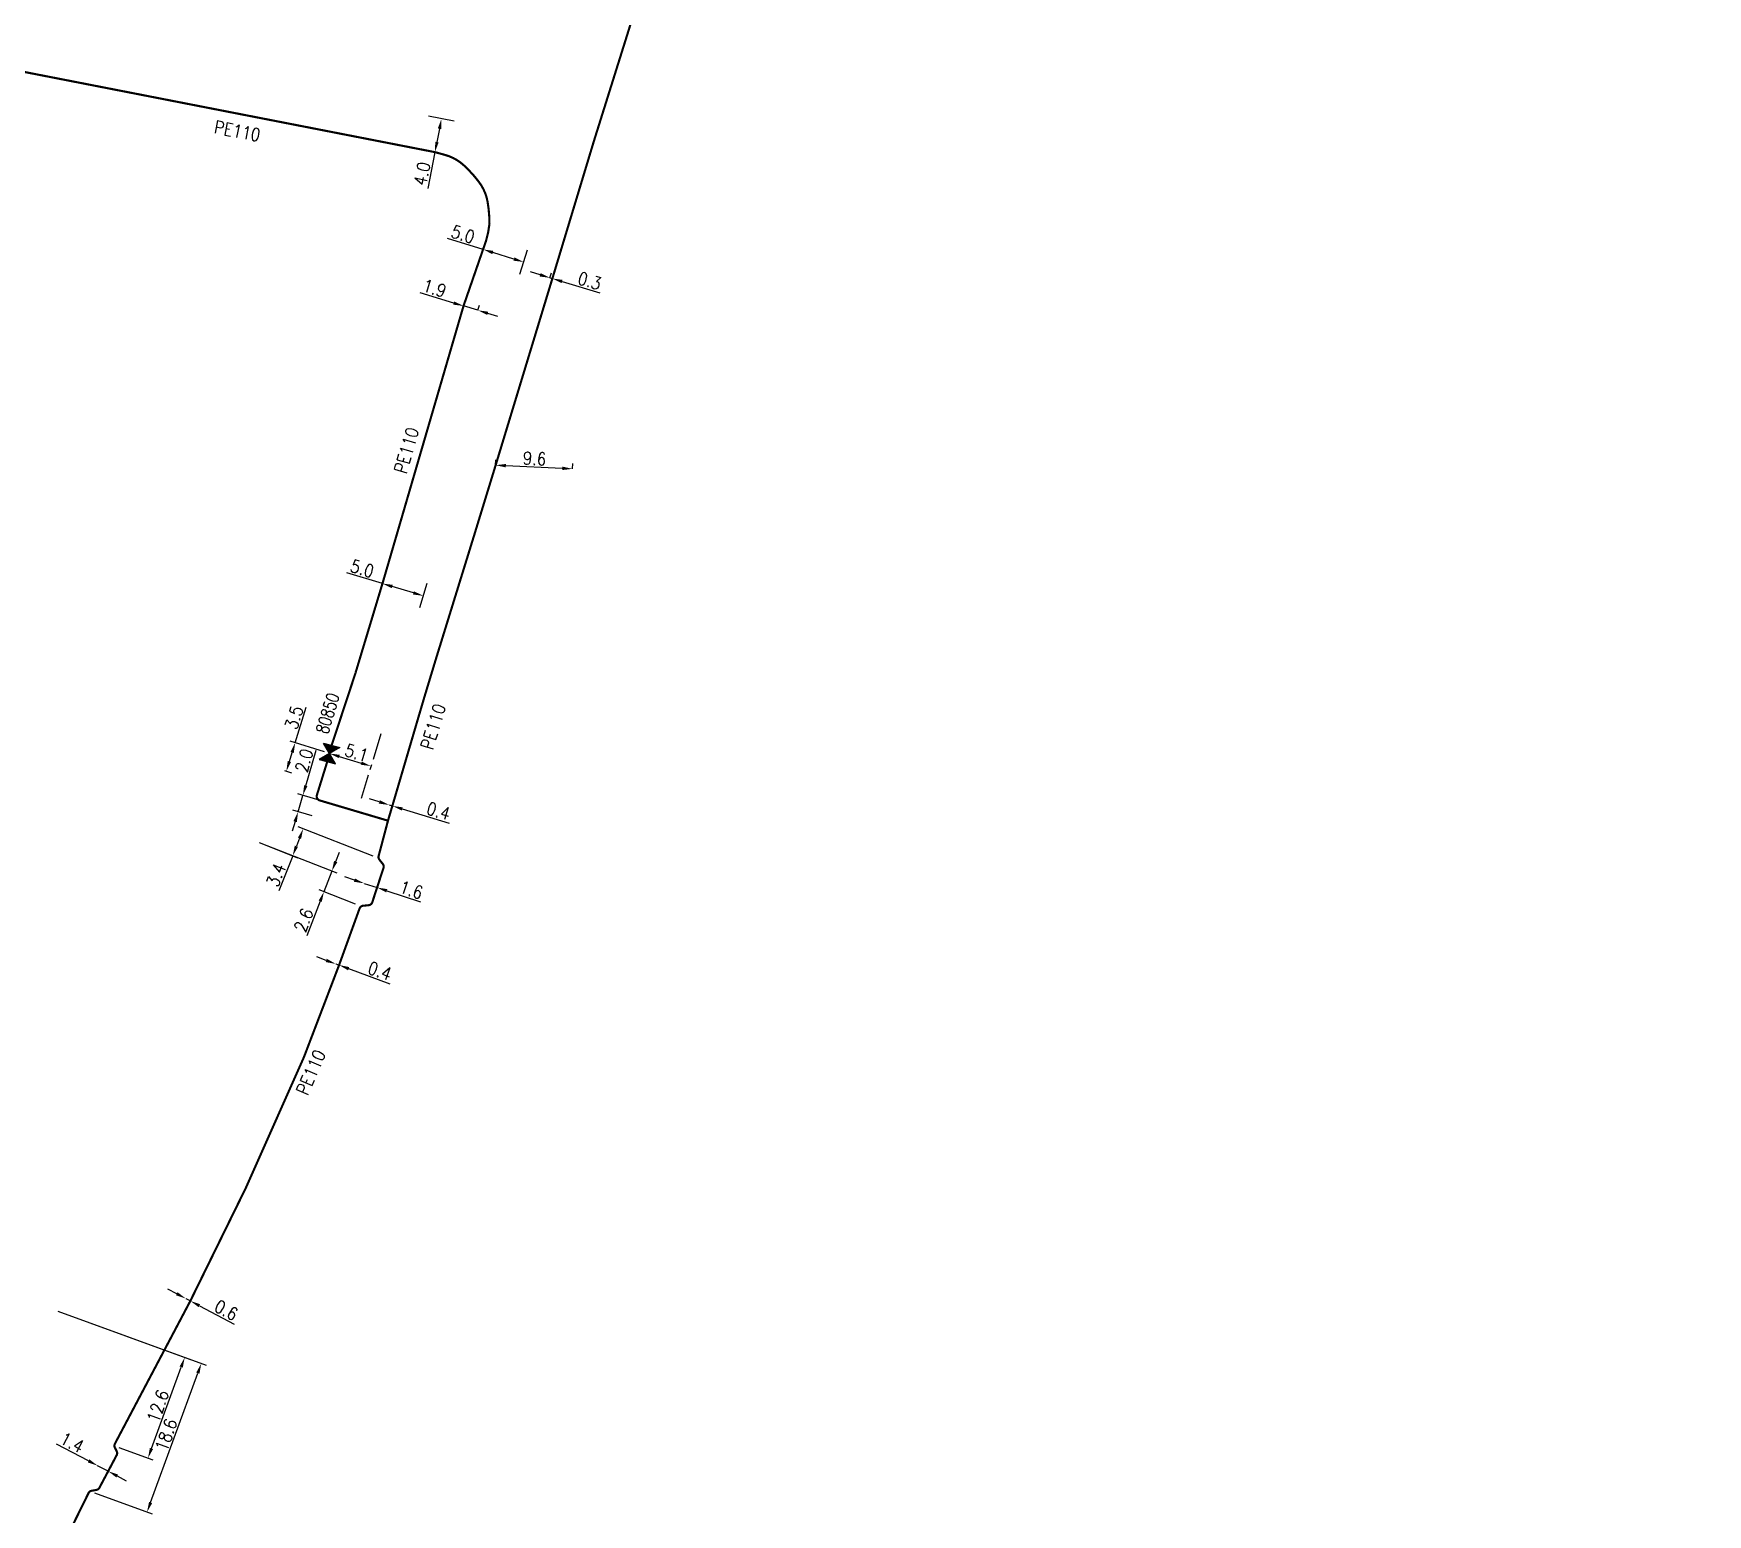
# Model space of a CAD drawing. Header units: millimetres. Extents: x 194000 to 194425, y 154999 to 156002.
# Drawn here: x 194223.7 to 194420.5, y 155686.9 to 155861 of the extents above; entities that cross this region are included whole.
import ezdxf
from ezdxf.enums import TextEntityAlignment as Align

# ---------------------------------------------------------------- set-up
doc = ezdxf.new("R2010")
doc.units = ezdxf.units.MM
doc.header["$PDMODE"] = 34
doc.linetypes.add('CENTER', pattern=[50.8, 31.75, -6.35, 6.35, -6.35])
doc.layers.get('0').update_dxf_attribs({"linetype": 'CONTINUOUS'})
doc.layers.get('DEFPOINTS').update_dxf_attribs({"linetype": 'CONTINUOUS'})
doc.layers.add('G_120', color=4, linetype='CONTINUOUS')
doc.layers.add('G_300', color=7, linetype='CONTINUOUS')
doc.styles.add('G_ROMANS', font='ROMANS.SHX', dxfattribs={"width": 0.75})
doc.styles.get("Standard").update_dxf_attribs({"font": 'romans.shx', "width": 0.85})
doc.linetypes.add('G_TYPB_PE', pattern='A,5,-0.3,["o",Standard,S=1.5,R=0,X=0,Y=-0.5],-1.65', length=6.95)
doc.dimstyles.get("Standard").update_dxf_attribs({"dimtxt": 1.5, "dimasz": 1.2, "dimexe": 0.625, "dimexo": 0.625, "dimgap": 0.25, "dimtad": 1, "dimdec": 1, "dimzin": 0, "dimdsep": 46, "dimtxsty": 'Standard', "dimcen": -0.5, "dimadec": 0, "dimazin": 0, "dimtfac": 1, "dimtdec": 1, "dimtmove": 0, "dimatfit": 3, "dimfxl": 0, "dimtolj": 1, "dimtzin": 0, "dimarcsym": 0})

# ---------------------------------------------------------------- blocks, each defined once
blk = doc.blocks.new('*D42')
at = {"layer": 'DEFPOINTS', "color": 0, "linetype": 'Continuous', "transparency": 16777216}
for p in [(194284.42, 155832.3), (194284.42, 155832.3), (194284.71, 155832.22)]:
    blk.add_point(p, dxfattribs=at)
at = {"layer": 'G_120', "color": 0, "linetype": 'Continuous', "lineweight": -2, "transparency": 16777216}
for p, q in [((194283.27, 155832.65), (194282.12, 155833)), ((194284.42, 155832.3), (194284.6, 155832.9)), ((194284.42, 155832.3), (194284.71, 155832.22)), ((194284.71, 155832.22), (194284.89, 155832.82)), ((194285.86, 155831.87), (194290.3, 155830.53))]:
    blk.add_line(p, q, dxfattribs=at)
at = {"layer": 'G_120', "color": 0, "linetype": 'Continuous', "transparency": 16777216}
for points in [[(194283.33, 155832.84), (194283.21, 155832.46), (194284.42, 155832.3)], [(194285.91, 155832.06), (194285.8, 155831.68), (194284.71, 155832.22)]]:
    blk.add_solid(points, dxfattribs=at)
at = {"layer": 'G_120', "color": 0, "linetype": 'Continuous', "transparency": 16777216, "insert": (194289.08, 155831.94), "char_height": 1.5, "attachment_point": 5, "rotation": 343.1737}
blk.add_mtext('\\A1;0.3', dxfattribs=at)
blk = doc.blocks.new('*D43')
at = {"layer": 'DEFPOINTS', "color": 0, "linetype": 'Continuous', "transparency": 16777216}
for p in [(194274.26, 155828.99), (194274.26, 155828.99), (194275.95, 155828.48)]:
    blk.add_point(p, dxfattribs=at)
at = {"layer": 'G_120', "color": 0, "linetype": 'Continuous', "lineweight": -2, "transparency": 16777216}
for p, q in [((194273.11, 155829.34), (194269.16, 155830.54)), ((194274.26, 155828.99), (194274.44, 155829.59)), ((194275.95, 155828.48), (194274.26, 155828.99)), ((194275.95, 155828.48), (194276.13, 155829.08)), ((194277.1, 155828.13), (194278.25, 155827.78))]:
    blk.add_line(p, q, dxfattribs=at)
at = {"layer": 'G_120', "color": 0, "linetype": 'Continuous', "transparency": 16777216}
for points in [[(194273.17, 155829.53), (194273.05, 155829.15), (194274.26, 155828.99)], [(194277.16, 155828.32), (194277.04, 155827.94), (194275.95, 155828.48)]]:
    blk.add_solid(points, dxfattribs=at)
at = {"layer": 'G_120', "color": 0, "linetype": 'Continuous', "transparency": 16777216, "insert": (194270.85, 155831.07), "char_height": 1.5, "attachment_point": 5, "rotation": 343.1397}
blk.add_mtext('\\A1;1.9', dxfattribs=at)
blk = doc.blocks.new('*D44')
at = {"layer": 'DEFPOINTS', "color": 0, "linetype": 'Continuous', "transparency": 16777216}
for p in [(194278.04, 155810.27), (194278.04, 155810.27), (194287.08, 155809.84)]:
    blk.add_point(p, dxfattribs=at)
at = {"layer": 'G_120', "color": 0, "linetype": 'Continuous', "lineweight": -2, "transparency": 16777216}
for p, q in [((194278.04, 155810.27), (194278.07, 155810.89)), ((194287.08, 155809.84), (194287.11, 155810.47)), ((194285.88, 155809.9), (194279.24, 155810.21))]:
    blk.add_line(p, q, dxfattribs=at)
at = {"layer": 'G_120', "color": 0, "linetype": 'Continuous', "transparency": 16777216}
for points in [[(194279.25, 155810.41), (194279.23, 155810.01), (194278.04, 155810.27)], [(194285.89, 155810.1), (194285.87, 155809.7), (194287.08, 155809.84)]]:
    blk.add_solid(points, dxfattribs=at)
at = {"layer": 'G_120', "color": 0, "linetype": 'Continuous', "transparency": 16777216, "insert": (194282.61, 155811.05), "char_height": 1.5, "attachment_point": 5, "rotation": 357.3132}
blk.add_mtext('\\A1;9.6', dxfattribs=at)
blk = doc.blocks.new('*D31')
at = {"layer": 'DEFPOINTS', "color": 0, "linetype": 'Continuous', "transparency": 16777216}
for p in [(194271.68, 155851), (194270.9, 155847.08), (194270.91, 155847.08)]:
    blk.add_point(p, dxfattribs=at)
at = {"layer": 'G_120', "color": 0, "linetype": 'Continuous', "lineweight": -2, "transparency": 16777216}
for p, q in [((194271.06, 155851.12), (194271.06, 155851.12)), ((194271.44, 155849.83), (194271.13, 155848.26)), ((194270.9, 155847.08), (194270.06, 155842.79)), ((194270.3, 155847.2), (194270.29, 155847.2))]:
    blk.add_line(p, q, dxfattribs=at)
at = {"layer": 'G_120', "color": 0, "linetype": 'Continuous', "transparency": 16777216}
for points in [[(194271.24, 155849.87), (194271.64, 155849.79), (194271.67, 155851.01)], [(194270.94, 155848.3), (194271.33, 155848.22), (194270.9, 155847.08)]]:
    blk.add_solid(points, dxfattribs=at)
at = {"layer": 'G_120', "color": 0, "linetype": 'Continuous', "transparency": 16777216, "insert": (194269.39, 155844.54), "char_height": 1.5, "attachment_point": 5, "rotation": 78.9477}
blk.add_mtext('\\A1;4.0', dxfattribs=at)
blk = doc.blocks.new('*D32')
at = {"layer": 'DEFPOINTS', "color": 0, "linetype": 'Continuous', "transparency": 16777216}
for p in [(194276.56, 155835.64), (194276.56, 155835.64), (194281.34, 155834.16)]:
    blk.add_point(p, dxfattribs=at)
at = {"layer": 'G_120', "color": 0, "linetype": 'Continuous', "lineweight": -2, "transparency": 16777216}
for p, q in [((194276.56, 155835.64), (194272.39, 155836.94)), ((194280.19, 155834.51), (194277.71, 155835.28))]:
    blk.add_line(p, q, dxfattribs=at)
at = {"layer": 'G_120', "color": 0, "linetype": 'Continuous', "transparency": 16777216}
for points in [[(194277.77, 155835.47), (194277.65, 155835.09), (194276.56, 155835.64)], [(194280.25, 155834.7), (194280.13, 155834.32), (194281.34, 155834.16)]]:
    blk.add_solid(points, dxfattribs=at)
at = {"layer": 'G_120', "color": 0, "linetype": 'Continuous', "transparency": 16777216, "insert": (194274.2, 155837.42), "char_height": 1.5, "attachment_point": 5, "rotation": 342.7555}
blk.add_mtext('\\A1;5.0', dxfattribs=at)
blk = doc.blocks.new('*D33')
at = {"layer": 'DEFPOINTS', "color": 0, "linetype": 'Continuous', "transparency": 16777216}
for p in [(194264.73, 155796.35), (194264.73, 155796.35), (194269.52, 155794.91)]:
    blk.add_point(p, dxfattribs=at)
at = {"layer": 'G_120', "color": 0, "linetype": 'Continuous', "lineweight": -2, "transparency": 16777216}
for p, q in [((194264.73, 155796.35), (194260.54, 155797.6)), ((194268.37, 155795.26), (194265.88, 155796))]:
    blk.add_line(p, q, dxfattribs=at)
at = {"layer": 'G_120', "color": 0, "linetype": 'Continuous', "transparency": 16777216}
for points in [[(194265.94, 155796.2), (194265.82, 155795.81), (194264.73, 155796.35)], [(194268.43, 155795.45), (194268.32, 155795.07), (194269.52, 155794.91)]]:
    blk.add_solid(points, dxfattribs=at)
at = {"layer": 'G_120', "color": 0, "linetype": 'Continuous', "transparency": 16777216, "insert": (194262.35, 155798.11), "char_height": 1.5, "attachment_point": 5, "rotation": 343.3296}
blk.add_mtext('\\A1;5.0', dxfattribs=at)
blk = doc.blocks.new('*D108')
at = {"layer": 'DEFPOINTS', "color": 0, "linetype": 'Continuous', "transparency": 16777216}
for p in [(194225.97, 155711.01), (194241.48, 155705.35), (194233.15, 155694.98)]:
    blk.add_point(p, dxfattribs=at)
at = {"layer": 'G_120', "color": 0, "linetype": 'Continuous', "lineweight": -2, "transparency": 16777216}
for p, q in [((194226.56, 155710.8), (194242.06, 155705.14)), ((194237.57, 155694.65), (194241.06, 155704.23)), ((194233.74, 155694.76), (194237.74, 155693.3))]:
    blk.add_line(p, q, dxfattribs=at)
at = {"layer": 'G_120', "color": 0, "linetype": 'Continuous', "transparency": 16777216}
for points in [[(194240.88, 155704.3), (194241.25, 155704.16), (194241.48, 155705.35)], [(194237.38, 155694.71), (194237.76, 155694.58), (194237.16, 155693.52)]]:
    blk.add_solid(points, dxfattribs=at)
at = {"layer": 'G_120', "color": 0, "linetype": 'Continuous', "transparency": 16777216, "insert": (194238.33, 155699.64), "char_height": 1.5, "attachment_point": 5, "rotation": 69.9543}
blk.add_mtext('\\A1;12.6', dxfattribs=at)
blk = doc.blocks.new('*D109')
at = {"layer": 'DEFPOINTS', "color": 0, "linetype": 'Continuous', "transparency": 16777216}
for p in [(194241.61, 155712.28), (194241.61, 155712.28), (194242.14, 155712)]:
    blk.add_point(p, dxfattribs=at)
at = {"layer": 'G_120', "color": 0, "linetype": 'Continuous', "lineweight": -2, "transparency": 16777216}
for p, q in [((194240.55, 155712.84), (194239.49, 155713.4)), ((194241.61, 155712.28), (194242.14, 155712)), ((194243.2, 155711.44), (194247.3, 155709.28))]:
    blk.add_line(p, q, dxfattribs=at)
at = {"layer": 'G_120', "color": 0, "linetype": 'Continuous', "transparency": 16777216}
for points in [[(194240.64, 155713.02), (194240.45, 155712.67), (194241.61, 155712.28)], [(194243.29, 155711.62), (194243.11, 155711.27), (194242.14, 155712)]]:
    blk.add_solid(points, dxfattribs=at)
at = {"layer": 'G_120', "color": 0, "linetype": 'Continuous', "transparency": 16777216, "insert": (194246.36, 155710.91), "char_height": 1.5, "attachment_point": 5, "rotation": 332.1834}
blk.add_mtext('\\A1;0.6', dxfattribs=at)
blk = doc.blocks.new('*D110')
at = {"layer": 'DEFPOINTS', "color": 0, "linetype": 'Continuous', "transparency": 16777216}
for p in [(194225.97, 155711.01), (194243.43, 155704.64), (194230.29, 155689.64)]:
    blk.add_point(p, dxfattribs=at)
at = {"layer": 'G_120', "color": 0, "linetype": 'Continuous', "lineweight": -2, "transparency": 16777216}
for p, q in [((194226.56, 155710.8), (194244.02, 155704.43)), ((194237.46, 155688.3), (194243.02, 155703.51)), ((194230.87, 155689.42), (194237.64, 155686.95))]:
    blk.add_line(p, q, dxfattribs=at)
at = {"layer": 'G_120', "color": 0, "linetype": 'Continuous', "transparency": 16777216}
for points in [[(194242.83, 155703.58), (194243.21, 155703.45), (194243.43, 155704.64)], [(194237.28, 155688.36), (194237.65, 155688.23), (194237.05, 155687.17)]]:
    blk.add_solid(points, dxfattribs=at)
at = {"layer": 'G_120', "color": 0, "linetype": 'Continuous', "transparency": 16777216, "insert": (194239.3, 155696.25), "char_height": 1.5, "attachment_point": 5, "rotation": 69.9543}
blk.add_mtext('\\A1;18.6', dxfattribs=at)
blk = doc.blocks.new('*D111')
at = {"layer": 'DEFPOINTS', "color": 0, "linetype": 'Continuous', "transparency": 16777216}
for p in [(194231.24, 155692.63), (194231.24, 155692.63), (194232.48, 155691.98)]:
    blk.add_point(p, dxfattribs=at)
at = {"layer": 'G_120', "color": 0, "linetype": 'Continuous', "lineweight": -2, "transparency": 16777216}
for p, q in [((194230.18, 155693.19), (194226.42, 155695.17)), ((194232.48, 155691.98), (194231.24, 155692.63)), ((194233.54, 155691.42), (194234.6, 155690.86))]:
    blk.add_line(p, q, dxfattribs=at)
at = {"layer": 'G_120', "color": 0, "linetype": 'Continuous', "transparency": 16777216}
for points in [[(194230.27, 155693.37), (194230.08, 155693.01), (194231.24, 155692.63)], [(194233.63, 155691.59), (194233.45, 155691.24), (194232.48, 155691.98)]]:
    blk.add_solid(points, dxfattribs=at)
at = {"layer": 'G_120', "color": 0, "linetype": 'Continuous', "transparency": 16777216, "insert": (194228.23, 155695.35), "char_height": 1.5, "attachment_point": 5, "rotation": 332.1834}
blk.add_mtext('\\A1;1.4', dxfattribs=at)
blk = doc.blocks.new('*D119')
at = {"layer": 'DEFPOINTS', "color": 0, "linetype": 'Continuous', "transparency": 16777216}
for p in [(194249.64, 155766.11), (194254.18, 155764.35), (194264.22, 155764.08)]:
    blk.add_point(p, dxfattribs=at)
at = {"layer": 'G_120', "color": 0, "linetype": 'Continuous', "lineweight": -2, "transparency": 16777216}
for p, q in [((194263.64, 155764.31), (194254.83, 155767.74)), ((194250.23, 155765.89), (194254.76, 155764.12)), ((194254.97, 155766.4), (194254.61, 155765.46)), ((194254.18, 155764.35), (194252.56, 155760.22))]:
    blk.add_line(p, q, dxfattribs=at)
at = {"layer": 'G_120', "color": 0, "linetype": 'Continuous', "transparency": 16777216}
for points in [[(194254.79, 155766.47), (194255.16, 155766.32), (194255.41, 155767.51)], [(194254.42, 155765.54), (194254.8, 155765.39), (194254.18, 155764.35)]]:
    blk.add_solid(points, dxfattribs=at)
at = {"layer": 'G_120', "color": 0, "linetype": 'Continuous', "transparency": 16777216, "insert": (194252.22, 155762.09), "char_height": 1.5, "attachment_point": 5, "rotation": 68.6975}
blk.add_mtext('\\A1;3.4', dxfattribs=at)
blk = doc.blocks.new('*D120')
at = {"layer": 'DEFPOINTS', "color": 0, "linetype": 'Continuous', "transparency": 16777216}
for p in [(194249.64, 155766.11), (194258.79, 155762.55), (194262.15, 155758.45)]:
    blk.add_point(p, dxfattribs=at)
at = {"layer": 'G_120', "color": 0, "linetype": 'Continuous', "lineweight": -2, "transparency": 16777216}
for p, q in [((194250.23, 155765.89), (194259.38, 155762.32)), ((194259.23, 155763.66), (194259.67, 155764.78)), ((194258.79, 155762.55), (194257.85, 155760.12)), ((194261.56, 155758.67), (194257.27, 155760.35)), ((194257.41, 155759.01), (194255.82, 155754.93))]:
    blk.add_line(p, q, dxfattribs=at)
at = {"layer": 'G_120', "color": 0, "linetype": 'Continuous', "transparency": 16777216}
for points in [[(194259.04, 155763.74), (194259.42, 155763.59), (194258.79, 155762.55)], [(194257.23, 155759.08), (194257.6, 155758.93), (194257.85, 155760.12)]]:
    blk.add_solid(points, dxfattribs=at)
at = {"layer": 'G_120', "color": 0, "linetype": 'Continuous', "transparency": 16777216, "insert": (194255.47, 155756.77), "char_height": 1.5, "attachment_point": 5, "rotation": 68.6975}
blk.add_mtext('\\A1;2.6', dxfattribs=at)
blk = doc.blocks.new('*D121')
at = {"layer": 'DEFPOINTS', "color": 0, "linetype": 'Continuous', "transparency": 16777216}
for p in [(194262.58, 155761.1), (194262.58, 155761.1), (194264.1, 155760.61)]:
    blk.add_point(p, dxfattribs=at)
at = {"layer": 'G_120', "color": 0, "linetype": 'Continuous', "lineweight": -2, "transparency": 16777216}
for p, q in [((194261.44, 155761.48), (194260.3, 155761.85)), ((194262.58, 155761.1), (194264.1, 155760.61)), ((194265.24, 155760.23), (194269.22, 155758.92))]:
    blk.add_line(p, q, dxfattribs=at)
at = {"layer": 'G_120', "color": 0, "linetype": 'Continuous', "transparency": 16777216}
for points in [[(194261.5, 155761.67), (194261.37, 155761.29), (194262.58, 155761.1)], [(194265.3, 155760.42), (194265.17, 155760.04), (194264.1, 155760.61)]]:
    blk.add_solid(points, dxfattribs=at)
at = {"layer": 'G_120', "color": 0, "linetype": 'Continuous', "transparency": 16777216, "insert": (194268.11, 155760.34), "char_height": 1.5, "attachment_point": 5, "rotation": 341.8198}
blk.add_mtext('\\A1;1.6', dxfattribs=at)
blk = doc.blocks.new('*D122')
at = {"layer": 'DEFPOINTS', "color": 0, "linetype": 'Continuous', "transparency": 16777216}
for p in [(194259.25, 155751.62), (194259.25, 155751.62), (194259.63, 155751.49)]:
    blk.add_point(p, dxfattribs=at)
at = {"layer": 'G_120', "color": 0, "linetype": 'Continuous', "lineweight": -2, "transparency": 16777216}
for p, q in [((194258.13, 155752.04), (194257, 155752.45)), ((194259.25, 155751.62), (194259.63, 155751.49)), ((194259.04, 155751.04), (194259.04, 155751.04)), ((194260.75, 155751.07), (194265.58, 155749.3))]:
    blk.add_line(p, q, dxfattribs=at)
at = {"layer": 'G_120', "color": 0, "linetype": 'Continuous', "transparency": 16777216}
for points in [[(194258.19, 155752.23), (194258.06, 155751.85), (194259.25, 155751.62)], [(194260.82, 155751.26), (194260.68, 155750.88), (194259.63, 155751.49)]]:
    blk.add_solid(points, dxfattribs=at)
at = {"layer": 'G_120', "color": 0, "linetype": 'Continuous', "transparency": 16777216, "insert": (194264.41, 155750.79), "char_height": 1.5, "attachment_point": 5, "rotation": 339.8169}
blk.add_mtext('\\A1;0.4', dxfattribs=at)
blk = doc.blocks.new('*D123')
at = {"layer": 'DEFPOINTS', "color": 0, "linetype": 'Continuous', "transparency": 16777216}
for p in [(194254.81, 155769.52), (194257.06, 155768.86), (194265.38, 155768.49)]:
    blk.add_point(p, dxfattribs=at)
at = {"layer": 'G_120', "color": 0, "linetype": 'Continuous', "lineweight": -2, "transparency": 16777216}
for p, q in [((194255.71, 155772.58), (194256.94, 155776.78)), ((194264.78, 155768.66), (194254.77, 155771.61)), ((194254.81, 155769.52), (194255.37, 155771.43)), ((194256.46, 155769.03), (194254.21, 155769.69)), ((194254.47, 155768.37), (194254.13, 155767.22))]:
    blk.add_line(p, q, dxfattribs=at)
at = {"layer": 'G_120', "color": 0, "linetype": 'Continuous', "transparency": 16777216}
for points in [[(194255.52, 155772.64), (194255.9, 155772.53), (194255.37, 155771.43)], [(194254.27, 155768.42), (194254.66, 155768.31), (194254.81, 155769.52)]]:
    blk.add_solid(points, dxfattribs=at)
at = {"layer": 'G_120', "color": 0, "linetype": 'Continuous', "transparency": 16777216, "insert": (194255.53, 155775.54), "char_height": 1.5, "attachment_point": 5, "rotation": 73.6085}
blk.add_mtext('\\A1;2.0', dxfattribs=at)
blk = doc.blocks.new('*D124')
at = {"layer": 'DEFPOINTS', "color": 0, "linetype": 'Continuous', "transparency": 16777216}
for p in [(194265.51, 155770.32), (194265.51, 155770.32), (194265.38, 155768.49)]:
    blk.add_point(p, dxfattribs=at)
at = {"layer": 'G_120', "color": 0, "linetype": 'Continuous', "lineweight": -2, "transparency": 16777216}
for p, q in [((194264.36, 155770.67), (194263.21, 155771.03)), ((194265.51, 155770.32), (194265.91, 155770.2)), ((194265.57, 155769.08), (194266.09, 155770.8)), ((194267.06, 155769.85), (194272.56, 155768.17))]:
    blk.add_line(p, q, dxfattribs=at)
at = {"layer": 'G_120', "color": 0, "linetype": 'Continuous', "transparency": 16777216}
for points in [[(194264.42, 155770.87), (194264.3, 155770.48), (194265.51, 155770.32)], [(194267.11, 155770.04), (194267, 155769.66), (194265.91, 155770.2)]]:
    blk.add_solid(points, dxfattribs=at)
at = {"layer": 'G_120', "color": 0, "linetype": 'Continuous', "transparency": 16777216, "insert": (194271.31, 155769.6), "char_height": 1.5, "attachment_point": 5, "rotation": 342.9973}
blk.add_mtext('\\A1;0.4', dxfattribs=at)
blk = doc.blocks.new('G_300_04')
at = {"linetype": 'Continuous'}
h = blk.add_hatch(color=0, dxfattribs=at)
h.paths.add_polyline_path([(-1, 1), (-1, -1), (0, 0)])
h.paths.add_polyline_path([(1, 1), (0, 0), (1, -1)])
at = {"color": 0, "linetype": 'Continuous', "flags": 128}
blk.add_lwpolyline([(-1, -1), (1, 1), (1, -1), (-1, 1)], close=True, dxfattribs=at)
at = {"color": 0, "linetype": 'Continuous', "style": 'G_ROMANS', "width": 0.75}
blk.add_attdef('NUM', text='', height=1.5, dxfattribs=at).set_placement((0, 2.1), align=Align.MIDDLE_CENTER)
at = {"color": 0, "linetype": 'Continuous', "style": 'G_ROMANS', "width": 0.75, "flags": 3}
for tag, p in [('DEF_LEG', (0, -5)), ('DEF_COUP', (0, -7.5)), ('DEF_TYPE', (0, -10))]:
    blk.add_attdef(tag, text='', height=1.2, dxfattribs=at).set_placement(p, align=Align.MIDDLE)
blk = doc.blocks.new('*D137')
at = {"layer": 'DEFPOINTS', "color": 0, "linetype": 'Continuous', "transparency": 16777216}
for p in [(194258.5, 155776.37), (194263.38, 155774.89), (194263.38, 155774.89)]:
    blk.add_point(p, dxfattribs=at)
at = {"layer": 'G_300', "color": 0, "linetype": 'Continuous', "lineweight": -2, "transparency": 16777216}
blk.add_line((194259.65, 155776.02), (194262.24, 155775.24), dxfattribs=at)
at = {"layer": 'G_300', "color": 0, "linetype": 'Continuous', "transparency": 16777216}
for points in [[(194259.71, 155776.21), (194259.59, 155775.83), (194258.5, 155776.37)], [(194262.29, 155775.43), (194262.18, 155775.05), (194263.38, 155774.89)]]:
    blk.add_solid(points, dxfattribs=at)
at = {"layer": 'G_300', "color": 0, "linetype": 'Continuous', "transparency": 16777216, "insert": (194261.69, 155776.45), "char_height": 1.5, "attachment_point": 5, "rotation": 343.1063}
blk.add_mtext('\\A1;5.1', dxfattribs=at)
blk = doc.blocks.new('*D138')
at = {"layer": 'DEFPOINTS', "color": 0, "linetype": 'Continuous', "transparency": 16777216}
for p in [(194258.5, 155776.37), (194252.6, 155774.55), (194253.43, 155774.29)]:
    blk.add_point(p, dxfattribs=at)
at = {"layer": 'G_300', "color": 0, "linetype": 'Continuous', "lineweight": -2, "transparency": 16777216}
for p, q in [((194254.47, 155777.63), (194255.77, 155781.8)), ((194257.91, 155776.56), (194253.87, 155777.82)), ((194253.79, 155775.43), (194254.11, 155776.48)), ((194253.2, 155774.36), (194254.02, 155774.1))]:
    blk.add_line(p, q, dxfattribs=at)
at = {"layer": 'G_300', "color": 0, "linetype": 'Continuous', "transparency": 16777216}
for points in [[(194253.92, 155776.54), (194254.3, 155776.42), (194254.47, 155777.63)], [(194253.59, 155775.49), (194253.98, 155775.37), (194253.43, 155774.29)]]:
    blk.add_solid(points, dxfattribs=at)
at = {"layer": 'G_300', "color": 0, "linetype": 'Continuous', "transparency": 16777216, "insert": (194254.34, 155780.59), "char_height": 1.5, "attachment_point": 5, "rotation": 72.6899}
blk.add_mtext('\\A1;3.5', dxfattribs=at)

msp = doc.modelspace()

# ---------------------------------------------------------------- linework, layer by layer
at = {"layer": 'G_120', "linetype": 'G_TYPB_PE', "const_width": 0.25, "flags": 128}
for points in [[(194000, 155212.18), (194000.06, 155212.44), (194003.94, 155231.38), (194006.07, 155241.92), (194011.05, 155264.94), (194014.05, 155275.08), (194017.36, 155284.39), (194018.35, 155287.25), (194026.03, 155302.47), (194044.6, 155337.89), (194044.6, 155337.89), (194055.8, 155359.3), (194065.79, 155377.88), (194073.15, 155391.72), (194075.93, 155397.17, -0.003003), (194075.93, 155397.18), (194085.79, 155415.96), (194089.57, 155423.05), (194092.59, 155428.87), (194097.53, 155438.36), (194098.27, 155439.9), (194101.7, 155446), (194104.33, 155451.21), (194106.36, 155454.39), (194111.74, 155463.34), (194118.57, 155475.8), (194122.71, 155485.54), (194127.68, 155494.43), (194132.58, 155504.41), (194156.44, 155549.65), (194157.27, 155551.43, 0.299871), (194157.19, 155551.97), (194156.44, 155552.81, -0.31754), (194156.38, 155553.38), (194159.27, 155558.65, -0.304239), (194159.76, 155558.9), (194160.94, 155558.77, 0.309495), (194161.43, 155559.03), (194179.38, 155593.27), (194181.82, 155597.85, 0.238884), (194181.83, 155598.3), (194181.6, 155598.77, -0.237473), (194181.61, 155599.22), (194182.82, 155601.52), (194184.37, 155604.45, -0.228518), (194184.72, 155604.71), (194185.95, 155604.94, 0.230712), (194186.3, 155605.21), (194191.96, 155616.15), (194198.56, 155629.61, -0.007648), (194198.57, 155629.63), (194207.74, 155646.99), (194226.96, 155682.89), (194230.17, 155689.41, -0.23992), (194230.54, 155689.68), (194231.1, 155689.78, 0.232723), (194231.45, 155690.04), (194232.48, 155691.98), (194233.48, 155693.87, 0.242674), (194233.48, 155694.33), (194233.27, 155694.75, -0.242732), (194233.27, 155695.21), (194242.14, 155712), (194248.66, 155725.28), (194255.49, 155740.65), (194259.63, 155751.49), (194262.04, 155758.15, -0.292486), (194262.46, 155758.47), (194263.09, 155758.53, 0.300606), (194263.53, 155758.87), (194264.1, 155760.61), (194264.85, 155762.91, 0.251213), (194264.77, 155763.38), (194264.37, 155763.88, -0.235694), (194264.28, 155764.32), (194265.38, 155768.47), (194265.38, 155768.47), (194269.63, 155782.91, -0.001794), (194269.63, 155782.91), (194271.03, 155787.53), (194274.78, 155799.66), (194275.54, 155802.12), (194278.04, 155810.27), (194284.71, 155832.22), (194284.71, 155832.22), (194289.58, 155848.34), (194294.69, 155864.64), (194294.69, 155864.64), (194300.11, 155882.32), (194305.41, 155899.72), (194314.11, 155928.44), (194317.23, 155938.41), (194317.76, 155940.31), (194318.3, 155942.22), (194318.86, 155944.11), (194319.4, 155945.78), (194319.95, 155947.45), (194320.51, 155949.12), (194320.81, 155950), (194321.11, 155950.88), (194321.41, 155951.73), (194322.2, 155953.66), (194323.05, 155955.59), (194323.89, 155957.54), (194324.21, 155958.36), (194324.52, 155959.17), (194324.84, 155959.96), (194325.26, 155960.93), (194325.69, 155961.91), (194326.13, 155962.89), (194326.48, 155963.71), (194326.84, 155964.53), (194327.2, 155965.35), (194327.93, 155967.03), (194328.72, 155968.78), (194329.53, 155970.44), (194329.53, 155970.44), (194329.53, 155970.44), (194329.53, 155970.44), (194332.06, 155975.49), (194333.1, 155977.31), (194334.28, 155979.39), (194336.89, 155984.33), (194336.89, 155984.33), (194336.89, 155984.33), (194336.89, 155984.33), (194338.09, 155985.86), (194338.79, 155986.16), (194340.94, 155985.38), (194341.62, 155985.13, 0.212564), (194342.02, 155985.16), (194343.44, 155985.91, -0.217732), (194343.86, 155985.93), (194359, 155980), (194376.96, 155977.08), (194390.22, 155975.74), (194393.65, 155975.52), (194397.26, 155975.18), (194414.17, 155973.58), (194420.41, 155973.24)], [(194258.24, 155775.41), (194257.02, 155771.48, 0.418104), (194257.36, 155770.85), (194265.38, 155768.47)]]:
    msp.add_lwpolyline(points, format="xyb", dxfattribs=at)
at = {"layer": 'G_120', "linetype": 'G_TYPB_PE', "const_width": 0.25}
msp.add_lwpolyline([(194215.13, 155857.97), (194270.9, 155847.08), (194272.1, 155846.75, -0.119901), (194274.32, 155845.51, -0.041544), (194276.04, 155843.62, -0.122988), (194277.1, 155841.2, -0.042734), (194277.31, 155838.62, -0.06723), (194276.56, 155835.64), (194274.26, 155828.99), (194264.73, 155796.35), (194261.57, 155785.87, 0.009047), (194261.57, 155785.86), (194258.76, 155777.34)], format="xyb", dxfattribs=at)
at = {"layer": 'G_120', "color": 7, "linetype": 'CENTER', "flags": 128}
for points in [[(194273.15, 155850.71), (194270.14, 155851.3)], [(194280.89, 155832.73), (194281.79, 155835.59)], [(194269.96, 155796.35), (194269.08, 155793.48)]]:
    msp.add_lwpolyline(points, dxfattribs=at)
at = {"layer": 'G_120', "color": 7, "linetype": 'CENTER', "ltscale": 0.1, "flags": 128}
msp.add_lwpolyline([(194264.54, 155778.7), (194262.23, 155771.08)], dxfattribs=at)

# ---------------------------------------------------------------- block references
at = {"layer": 'G_300'}
ref = msp.add_blockref('G_300_04', (194258.5, 155776.37), dxfattribs=dict(at, rotation=74.92912982650215))
ref.add_attrib('NUM', '80850', dxfattribs={"layer": '0', "color": 0, "linetype": 'Continuous', "height": 1.5, "rotation": 73.1063, "style": 'G_ROMANS', "width": 0.75}).set_placement((194258.28, 155781.09), align=Align.MIDDLE_CENTER)

# ---------------------------------------------------------------- texts
at = {"layer": 'G_120', "linetype": 'Continuous', "width": 0.85}
for rotation, p in [(348.9477, (194244.84, 155849.35)), (73.7861, (194267.52, 155809.18))]:
    msp.add_text('PE110', height=1.5, rotation=rotation, dxfattribs=at).set_placement(p)
for rotation, p in [(72.9041, (194270.7, 155779.53)), (66.3117, (194256.32, 155738.88))]:
    msp.add_text('PE110', height=1.5, rotation=rotation, dxfattribs=at).set_placement(p, align=Align.MIDDLE)

# ---------------------------------------------------------------- dimensions: what is measured, and where the dimension line sits
at = {"layer": 'G_120', "linetype": 'Continuous'}
for base, p1, p2, angle, picture, middle, dimtype in [((194270.9, 155847.08), (194271.68, 155851), (194270.91, 155847.08), 258.9477, '*D31', (194270.37, 155844.35), 161), ((194276.56, 155835.64), (194281.34, 155834.16), (194276.56, 155835.64), 162.7555, '*D32', (194273.9, 155836.47), 161), ((194264.73, 155796.35), (194269.52, 155794.91), (194264.73, 155796.35), 163.3296, '*D33', (194262.06, 155797.15), 161), ((194254.81, 155769.52), (194265.38, 155768.49), (194257.06, 155768.86), 73.6085, '*D123', (194256.49, 155775.26), 160), ((194265.51, 155770.32), (194265.38, 155768.49), (194265.51, 155770.32), 342.9973, '*D124', (194271.01, 155768.64), 160), ((194254.18, 155764.35), (194264.22, 155764.08), (194249.64, 155766.11), 68.6975, '*D119', (194253.15, 155761.72), 160), ((194258.79, 155762.55), (194262.15, 155758.45), (194249.64, 155766.11), 248.6975, '*D120', (194256.4, 155756.41), 160), ((194262.58, 155761.1), (194264.1, 155760.61), (194262.58, 155761.1), 341.8198, '*D121', (194267.8, 155759.39), 160), ((194259.25, 155751.62), (194259.63, 155751.49), (194259.25, 155751.62), 339.8169, '*D122', (194264.06, 155749.86), 160), ((194241.61, 155712.28), (194242.14, 155712), (194241.61, 155712.28), 332.1834, '*D109', (194245.9, 155710.02), 160), ((194241.48, 155705.35), (194233.15, 155694.98), (194225.97, 155711.01), 249.9543, '*D108', (194239.27, 155699.3), 160), ((194243.43, 155704.64), (194230.29, 155689.64), (194225.97, 155711.01), 249.9543, '*D110', (194240.24, 155695.91), 160), ((194231.24, 155692.63), (194232.48, 155691.98), (194231.24, 155692.63), 332.1834, '*D111', (194227.77, 155694.46), 160)]:
    dim = msp.add_linear_dim(base=base, p1=p1, p2=p2, angle=angle, dimstyle='Standard', dxfattribs=at)
    dim.commit()
    dim.dimension.update_dxf_attribs({"geometry": picture, "text_midpoint": middle, "dimtype": dimtype})
dim = msp.add_linear_dim(base=(194274.26, 155828.99), p1=(194275.95, 155828.48), p2=(194274.26, 155828.99), angle=163.1397, text='1.9', dimstyle='Standard', override={"dimexo": 0, "dimtad": 1, "dimtofl": 1, "dimtmove": 0, "dimatfit": 0}, dxfattribs=at)
dim.commit()
dim.dimension.update_dxf_attribs({"geometry": '*D43', "text_midpoint": (194270.56, 155830.11), "dimtype": 161})
dim = msp.add_linear_dim(base=(194284.42, 155832.3), p1=(194284.71, 155832.22), p2=(194284.42, 155832.3), angle=163.1737, dimstyle='Standard', override={"dimexo": 0, "dimtad": 1, "dimtofl": 1, "dimtmove": 0, "dimatfit": 0}, dxfattribs=at)
dim.commit()
dim.dimension.update_dxf_attribs({"geometry": '*D42', "text_midpoint": (194288.79, 155830.98), "dimtype": 161})
dim = msp.add_aligned_dim(p1=(194287.08, 155809.84), p2=(194278.04, 155810.27), distance=0, text='9.6', dimstyle='Standard', override={"dimexo": 0, "dimtad": 1, "dimtofl": 1, "dimtmove": 0, "dimatfit": 0}, dxfattribs=at)
dim.commit()
dim.dimension.update_dxf_attribs({"geometry": '*D44', "text_midpoint": (194282.61, 155811.05)})
at = {"layer": 'G_300', "linetype": 'Continuous'}
for base, p2, angle, picture, middle in [((194253.43, 155774.29), (194252.6, 155774.55), 72.6899, '*D138', (194255.3, 155780.29)), ((194263.38, 155774.89), (194263.38, 155774.89), 163.1063, '*D137', (194261.4, 155775.49))]:
    dim = msp.add_linear_dim(base=base, p1=(194258.5, 155776.37), p2=p2, angle=angle, dimstyle='Standard', dxfattribs=at)
    dim.commit()
    dim.dimension.update_dxf_attribs({"geometry": picture, "text_midpoint": middle, "dimtype": 160})

doc.saveas('drawing.dxf')
